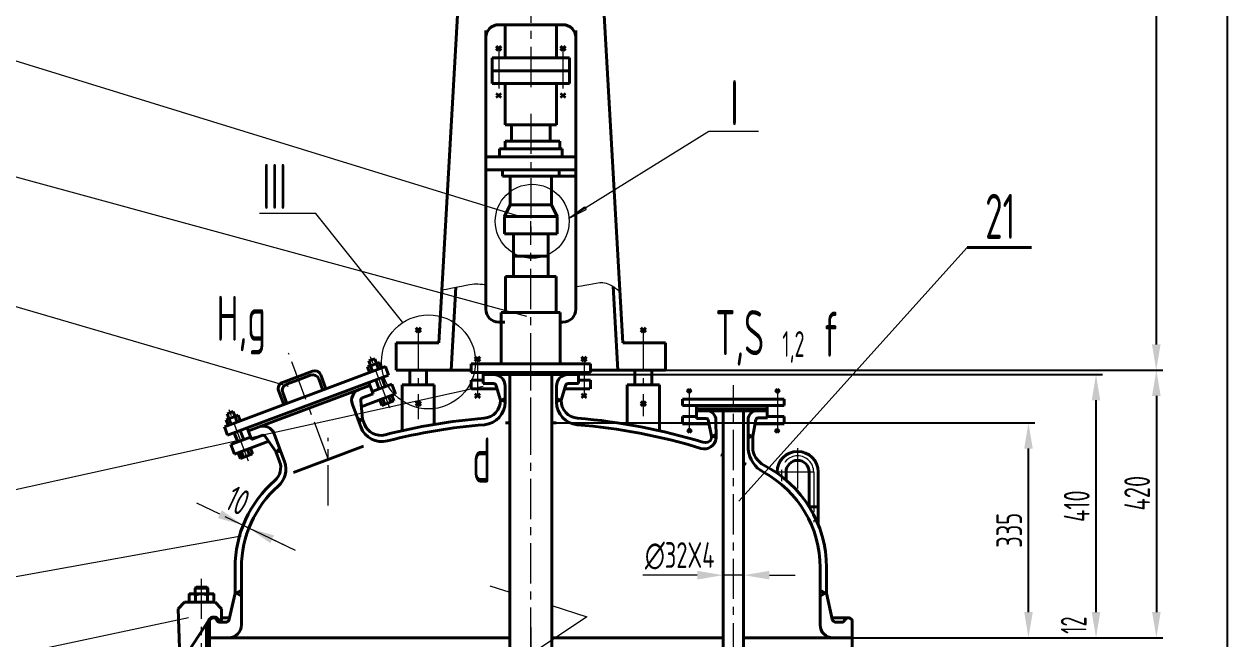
# Model space of a CAD drawing. Extents: x 2514 to 4956, y -860 to 401.
# Drawn here: x 2624.9 to 2813, y 176.8 to 272.4 of the extents above; entities that cross this region are included whole.
import ezdxf

# ---------------------------------------------------------------- set-up
doc = ezdxf.new("R2010")
doc.units = 0
doc.header["$LTSCALE"] = 5
doc.header["$MEASUREMENT"] = 0
doc.linetypes.add('CENTER', pattern=[2, 1.25, -0.25, 0.25, -0.25])
doc.layers.get('0').update_dxf_attribs({"linetype": 'CONTINUOUS', "lineweight": 18})
doc.layers.get('DEFPOINTS').update_dxf_attribs({"linetype": 'CONTINUOUS', "lineweight": 18})
doc.layers.add('1', color=1, linetype='CONTINUOUS', lineweight=40)
doc.layers.add('2', color=7, linetype='CENTER', lineweight=18)
doc.styles.get("Standard").update_dxf_attribs({"font": 'isocp.shx', "width": 0.707, "bigfont": 'hztxt.shx'})
doc.dimstyles.get("Standard").update_dxf_attribs({"dimtxt": 4, "dimasz": 4, "dimexe": 0.3, "dimexo": 0.0625, "dimgap": 0.1, "dimtad": 1, "dimdec": 4, "dimzin": 0, "dimdsep": 46, "dimtxsty": 'Standard', "dimcen": 0.09, "dimadec": 0, "dimazin": 0, "dimtfac": 1, "dimtdec": 4, "dimtmove": 0, "dimatfit": 3, "dimfxl": 1, "dimtolj": 1, "dimtzin": 0, "dimarcsym": 0})

# ---------------------------------------------------------------- blocks, each defined once
blk = doc.blocks.new('*D80')
at = {"color": 0, "lineweight": -2, "transparency": 16777216}
for p, q in [((2714.55, 332.91), (2801.98, 332.91)), ((2800.98, 328.91), (2800.98, 222.6)), ((2724.65, 218.6), (2801.98, 218.6))]:
    blk.add_line(p, q, dxfattribs=at)
at = {"color": 0, "transparency": 16777216}
for points in [[(2800.31, 328.91), (2801.65, 328.91), (2800.98, 332.91)], [(2800.31, 222.6), (2801.65, 222.6), (2800.98, 218.6)]]:
    blk.add_solid(points, dxfattribs=at)
at = {"layer": 'DEFPOINTS', "color": 0, "transparency": 16777216}
for p in [(2714.55, 332.91), (2724.65, 218.6), (2800.98, 218.6)]:
    blk.add_point(p, dxfattribs=at)
at = {"color": 0, "transparency": 16777216, "insert": (2797.98, 286.85), "char_height": 4, "attachment_point": 5, "rotation": 90}
blk.add_mtext('\\A1;1200', dxfattribs=at)
blk = doc.blocks.new('*D88')
at = {"color": 0, "lineweight": -2, "transparency": 16777216}
for p, q in [((2706.95, 210.41), (2782.1, 210.41)), ((2781.1, 181.01), (2781.1, 206.41)), ((2753.7, 177.01), (2782.1, 177.01))]:
    blk.add_line(p, q, dxfattribs=at)
at = {"color": 0, "transparency": 16777216}
for points in [[(2780.44, 206.41), (2781.77, 206.41), (2781.1, 210.41)], [(2780.44, 181.01), (2781.77, 181.01), (2781.1, 177.01)]]:
    blk.add_solid(points, dxfattribs=at)
at = {"layer": 'DEFPOINTS', "color": 0, "transparency": 16777216}
for p in [(2706.95, 210.41), (2781.1, 210.41), (2753.7, 177.01)]:
    blk.add_point(p, dxfattribs=at)
at = {"color": 0, "transparency": 16777216, "insert": (2778.1, 193.71), "char_height": 4, "attachment_point": 5, "rotation": 90}
blk.add_mtext('\\A1;335', dxfattribs=at)
blk = doc.blocks.new('*D87')
at = {"color": 0, "lineweight": -2, "transparency": 16777216}
for p, q in [((2710.08, 217.91), (2792.61, 217.91)), ((2791.61, 181.01), (2791.61, 213.91)), ((2753.7, 177.01), (2792.61, 177.01))]:
    blk.add_line(p, q, dxfattribs=at)
at = {"color": 0, "transparency": 16777216}
for points in [[(2790.94, 213.91), (2792.27, 213.91), (2791.61, 217.91)], [(2790.94, 181.01), (2792.27, 181.01), (2791.61, 177.01)]]:
    blk.add_solid(points, dxfattribs=at)
at = {"layer": 'DEFPOINTS', "color": 0, "transparency": 16777216}
for p in [(2710.08, 217.91), (2791.61, 217.91), (2753.7, 177.01)]:
    blk.add_point(p, dxfattribs=at)
at = {"color": 0, "transparency": 16777216, "insert": (2788.61, 197.46), "char_height": 4, "attachment_point": 5, "rotation": 90}
blk.add_mtext('\\A1;410', dxfattribs=at)
blk = doc.blocks.new('*D86')
at = {"color": 0, "lineweight": -2, "transparency": 16777216}
for p, q in [((2714.55, 332.91), (2813.04, 332.91)), ((2812.04, 54), (2812.04, 328.91)), ((2704.34, 50), (2813.04, 50))]:
    blk.add_line(p, q, dxfattribs=at)
at = {"color": 0, "transparency": 16777216}
for points in [[(2811.37, 328.91), (2812.71, 328.91), (2812.04, 332.91)], [(2811.37, 54), (2812.71, 54), (2812.04, 50)]]:
    blk.add_solid(points, dxfattribs=at)
at = {"layer": 'DEFPOINTS', "color": 0, "transparency": 16777216}
for p in [(2714.55, 332.91), (2812.04, 332.91), (2704.34, 50)]:
    blk.add_point(p, dxfattribs=at)
at = {"color": 0, "transparency": 16777216, "insert": (2809.04, 155.74), "char_height": 4, "attachment_point": 5, "rotation": 90}
blk.add_mtext('\\A1;~3040', dxfattribs=at)
blk = doc.blocks.new('*D12')
for p, q in [((-409.212574, 475.312596), (-430.955233, 461.820292)), ((-401.501635, 475.312596), (-409.212574, 475.312596)), ((-430.955233, 461.820292), (-428.546316, 463.608341)), ((-430.955233, 461.820292), (-428.283589, 463.184961)), ((-428.546316, 463.608341), (-428.283589, 463.184961))]:
    blk.add_line(p, q)
blk = doc.blocks.new('*D11')
for p, q in [((-427.893007, 451.507433), (-427.290055, 451.624058)), ((-427.290055, 451.624058), (-426.724513, 451.736386)), ((-426.724513, 451.736386), (-426.192724, 451.815568)), ((-426.192724, 451.815568), (-425.679265, 451.828458)), ((-425.679265, 451.828458), (-425.168715, 451.74191)), ((-425.168715, 451.74191), (-424.654362, 451.538124)), ((-429.90255, 451.152649), (-429.895405, 451.153877)), ((-429.895405, 451.153877), (-429.845391, 451.16247)), ((-429.845391, 451.16247), (-429.709638, 451.185795)), ((-429.709638, 451.185795), (-429.445279, 451.231217)), ((-429.445279, 451.231217), (-429.025781, 451.303647)), ((-429.025781, 451.303647), (-428.48997, 451.398175)), ((-428.48997, 451.398175), (-427.893007, 451.507433)), ((-424.654362, 451.538124), (-424.164328, 451.26068)), ((-424.164328, 451.26068), (-423.735446, 450.968505)), ((-423.735446, 450.968505), (-423.404547, 450.720524)), ((-423.404547, 450.720524), (-423.196707, 450.561547)), ((-423.196707, 450.561547), (-423.04504, 450.445536)), ((-423.089978, 450.479909), (-423.050657, 450.449833))]:
    blk.add_line(p, q)
blk = doc.blocks.new('*D10')
for p, q in [((-446.427311, 451.495525), (-446.037441, 451.568078)), ((-446.037441, 451.568078), (-445.731519, 451.609695)), ((-445.731519, 451.609695), (-445.439296, 451.624058)), ((-445.439296, 451.624058), (-445.108984, 451.61569)), ((-445.108984, 451.61569), (-444.762628, 451.592467)), ((-444.762628, 451.592467), (-444.440734, 451.563106)), ((-444.440734, 451.563106), (-444.183807, 451.536324)), ((-450.746713, 450.68124), (-450.735323, 450.683348)), ((-450.735323, 450.683348), (-450.655591, 450.6981)), ((-450.655591, 450.6981), (-450.439177, 450.738141)), ((-450.439177, 450.738141), (-450.017738, 450.816116)), ((-450.017738, 450.816116), (-449.355066, 450.938858)), ((-449.355066, 450.938858), (-448.54348, 451.089958)), ((-448.54348, 451.089958), (-447.707432, 451.247197)), ((-447.707432, 451.247197), (-446.971375, 451.388354)), ((-446.971375, 451.388354), (-446.427311, 451.495525)), ((-444.183807, 451.536324), (-444.021205, 451.518912)), ((-444.021205, 451.518912), (-443.90255, 451.506206)), ((-443.937707, 451.509971), (-443.906944, 451.506676))]:
    blk.add_line(p, q)
blk = doc.blocks.new('*D1')
blk.add_line((-398.791842, 430.937628), (-398.533137, 431.196333))
blk = doc.blocks.new('*D85')
at = {"color": 0, "lineweight": -2, "transparency": 16777216}
for p, q in [((2800.98, 218.6), (2802, 218.6)), ((2801, 214.6), (2801, 181.01)), ((2791.61, 177.01), (2802, 177.01))]:
    blk.add_line(p, q, dxfattribs=at)
at = {"color": 0, "transparency": 16777216}
for points in [[(2800.33, 214.6), (2801.66, 214.6), (2801, 218.6)], [(2800.33, 181.01), (2801.66, 181.01), (2801, 177.01)]]:
    blk.add_solid(points, dxfattribs=at)
at = {"layer": 'DEFPOINTS', "color": 0, "transparency": 16777216}
for p in [(2800.98, 218.6), (2791.61, 177.01), (2801, 177.01)]:
    blk.add_point(p, dxfattribs=at)
at = {"color": 0, "transparency": 16777216, "insert": (2798, 199.48), "char_height": 4, "attachment_point": 5, "rotation": 90}
blk.add_mtext('\\A1;420', dxfattribs=at)

msp = doc.modelspace()

# ---------------------------------------------------------------- linework, layer by layer
for p, q in [((2578.80527, 280.4453), (2701.54881, 242.65889)), ((2578.80527, 260.85362), (2703.04659, 226.96904)), ((2670.27488, 242.96245), (2661.48678, 242.96245)), ((2683.8001, 225.9933), (2670.27488, 242.96245)), ((2578.80527, 241.50728), (2665.97652, 216.11013)), ((2771.57398, 237.67163), (2736.04596, 198.2487)), ((2725.73478, 218.59633), (2724.65263, 218.59633)), ((2578.80527, 190.19743), (2696.30658, 216.11013)), ((2665.5771, 191.31034), (2656.18181, 195.80505)), ((2578.80527, 178.4214), (2658.66415, 192.85262)), ((2651.62655, 183.8549), (2651.62655, 184.8468)), ((2653.32655, 183.8549), (2653.32655, 184.8468)), ((2697.33873, 185.05921), (2700.44739, 184.07175)), ((2706.94739, 182.00705), (2712.39542, 180.27649)), ((2578.80527, 164.96308), (2650.45517, 180.16601)), ((2712.39542, 180.27649), (2696.98445, 170.00251)), ((2753.69739, 177.01444), (2793.11521, 177.01444))]:
    msp.add_line(p, q)
at = {"color": 0, "linetype": 'ByBlock'}
for p, q in [((2655.33925, 196.20813), (2651.73091, 197.93437)), ((2658.94759, 194.4819), (2659.37915, 195.38399)), ((2658.94759, 194.4819), (2659.85202, 194.04922)), ((2659.85202, 194.04922), (2660.28358, 194.95131)), ((2663.46036, 192.32299), (2667.0687, 190.59676)), ((2729.59739, 186.73389), (2721.12202, 186.73389)), ((2733.59739, 177.01444), (2733.59739, 187.73389)), ((2736.79739, 186.73389), (2733.59739, 186.73389)), ((2736.79739, 177.01444), (2736.79739, 187.73389)), ((2740.79739, 186.73389), (2744.79739, 186.73389))]:
    msp.add_line(p, q, dxfattribs=at)
for centre, radius in [((2703.91715, 241.73144), 5.74796), ((2687.78412, 219.87061), 7.30478)]:
    msp.add_circle(centre, radius)
for points in [[(2655.62695, 196.80952), (2655.05154, 195.60674), (2658.94759, 194.4819)], [(2663.74807, 192.92438), (2663.17265, 191.7216), (2659.85202, 194.04922)], [(2729.59739, 187.40056), (2729.59739, 186.06723), (2733.59739, 186.73389)], [(2740.79739, 187.40056), (2740.79739, 186.06723), (2736.79739, 186.73389)]]:
    msp.add_solid(points, dxfattribs=at)
at = {"layer": '1'}
for p, q in [((2692.37401, 275.59633), (2689.38701, 222.84222)), ((2715.02077, 275.59633), (2718.00777, 222.84222)), ((2696.69739, 271.37013), (2696.69739, 228.06647)), ((2698.69739, 272.28364), (2708.69739, 272.28364)), ((2699.69739, 272.28364), (2699.69739, 267.12835)), ((2707.69739, 272.28364), (2707.69739, 267.12835)), ((2710.69739, 271.37013), (2710.69739, 228.06647)), ((2699.09739, 268.95019), (2698.29739, 268.2967)), ((2698.29739, 268.95019), (2699.09739, 268.2967)), ((2708.29739, 268.95019), (2709.09739, 268.2967)), ((2709.09739, 268.95019), (2708.29739, 268.2967)), ((2697.69739, 267.12835), (2709.69739, 267.12835)), ((2697.69739, 263.12835), (2697.69739, 267.12835)), ((2709.69739, 263.12835), (2709.69739, 267.12835)), ((2697.69739, 265.12835), (2709.69739, 265.12835)), ((2697.69739, 263.12835), (2709.69739, 263.12835)), ((2699.09739, 260.96209), (2698.29739, 261.61559)), ((2698.29739, 260.96209), (2699.09739, 261.61559)), ((2699.69739, 256.72091), (2699.69739, 263.12835)), ((2707.69739, 256.72091), (2707.69739, 263.12835)), ((2708.29739, 260.96209), (2709.09739, 261.61559)), ((2709.09739, 260.96209), (2708.29739, 261.61559)), ((2699.69739, 256.72091), (2707.69739, 256.72091)), ((2700.69739, 254.20371), (2700.69739, 256.72091)), ((2706.69739, 256.72091), (2706.69739, 254.20371)), ((2699.69739, 254.20371), (2699.69739, 252.98325)), ((2699.69739, 254.20371), (2708.19739, 254.20371)), ((2708.19739, 254.20371), (2708.19739, 252.98325)), ((2698.816, 252.98325), (2698.816, 251.73902)), ((2698.816, 252.98325), (2708.57879, 252.98325)), ((2708.57879, 252.98325), (2708.57879, 251.73902)), ((2696.69739, 251.73902), (2710.69739, 251.73902)), ((2696.69739, 249.73902), (2710.69739, 249.73902)), ((2699.31224, 249.73902), (2699.31224, 248.73902)), ((2710.69739, 248.73902), (2699.31224, 248.73902)), ((2700.49064, 248.73902), (2700.49064, 244.28489)), ((2706.90414, 248.73902), (2706.90414, 244.28489)), ((2708.08254, 249.73902), (2708.08254, 248.73902)), ((2700.49064, 244.28489), (2699.59836, 242.46968)), ((2700.49064, 244.28489), (2706.90414, 244.28489)), ((2706.90414, 244.28489), (2707.79642, 242.46968)), ((2699.59836, 242.46968), (2699.59836, 239.76844)), ((2699.59836, 242.46968), (2707.79642, 242.46968)), ((2707.79642, 242.46968), (2707.79642, 239.76844)), ((2699.59836, 239.76844), (2707.79642, 239.76844)), ((2700.99154, 239.76844), (2700.99154, 233.16046)), ((2706.40324, 239.76844), (2706.40324, 233.16046)), ((2771.57398, 237.67163), (2781.57398, 237.67163)), ((2700.99154, 236.29355), (2706.40324, 236.29355)), ((2691.29619, 218.59633), (2692.02605, 231.4866)), ((2699.75727, 233.16046), (2699.75727, 227.57755)), ((2699.75727, 233.16046), (2707.63751, 233.16046)), ((2707.63751, 233.16046), (2707.63751, 227.57755)), ((2717.24658, 218.59633), (2716.51001, 231.60491)), ((2698.69739, 226.06647), (2699.64343, 226.06647)), ((2699.1105, 227.57755), (2699.1105, 219.59432)), ((2699.1105, 227.57755), (2708.28428, 227.57755)), ((2708.28428, 227.57755), (2708.28428, 219.59432)), ((2708.28428, 226.06647), (2708.69739, 226.06647)), ((2685.79739, 225.16978), (2686.59739, 224.51628)), ((2686.59739, 225.16978), (2685.79739, 224.51628)), ((2720.79739, 225.16978), (2721.59739, 224.51628)), ((2721.59739, 225.16978), (2720.79739, 224.51628)), ((2682.74215, 222.84222), (2682.74215, 218.59633)), ((2682.74215, 222.84222), (2689.38701, 222.84222)), ((2718.00777, 222.84222), (2724.65263, 222.84222)), ((2724.65263, 222.84222), (2724.65263, 218.59633)), ((2679.42143, 220.37628), (2678.4847, 220.02624)), ((2680.02884, 218.75083), (2679.42143, 220.37628)), ((2695.81348, 220.64534), (2695.01348, 219.99184)), ((2695.01348, 220.64534), (2695.81348, 219.99184)), ((2712.3813, 220.64534), (2711.5813, 219.99184)), ((2711.5813, 220.64534), (2712.3813, 219.99184)), ((2656.03591, 209.78501), (2681.07831, 219.143)), ((2667.39284, 217.57964), (2669.73468, 218.45474)), ((2680.17005, 219.80134), (2678.29658, 219.10126)), ((2678.62374, 218.22576), (2678.29658, 219.10126)), ((2679.09211, 218.40078), (2678.4847, 220.02624)), ((2680.49721, 218.92585), (2680.17005, 219.80134)), ((2681.56837, 217.83157), (2681.07831, 219.143)), ((2682.74215, 218.59633), (2694.40048, 218.59633)), ((2684.89739, 216.30093), (2684.89739, 218.59633)), ((2687.49739, 216.30093), (2687.49739, 218.59633)), ((2694.40048, 219.59432), (2712.99431, 219.59432)), ((2694.40048, 219.59432), (2694.40048, 218.21444)), ((2712.99431, 219.59432), (2712.99431, 218.21444)), ((2724.65263, 218.59633), (2712.99431, 218.59633)), ((2719.89739, 216.30093), (2719.89739, 218.59633)), ((2722.49739, 216.30093), (2722.49739, 218.59633)), ((2656.52597, 208.47358), (2681.56837, 217.83157)), ((2667.39284, 217.57964), (2665.05101, 216.70453)), ((2667.56786, 217.11127), (2665.6944, 216.41118)), ((2667.56786, 217.11127), (2669.44133, 217.81136)), ((2671.36731, 215.51414), (2670.72811, 217.22467)), ((2671.83568, 215.68916), (2671.02145, 217.86806)), ((2679.17326, 214.90823), (2678.50818, 216.68802)), ((2682.10261, 216.40193), (2679.04241, 215.25838)), ((2679.58217, 217.08936), (2680.11641, 215.65972)), ((2680.5189, 217.4394), (2681.05314, 216.00976)), ((2682.66268, 214.90316), (2682.10261, 216.40193)), ((2694.40048, 218.21444), (2712.99431, 218.21444)), ((2694.40048, 217.03063), (2696.29739, 217.03063)), ((2694.40048, 215.69121), (2694.40048, 217.03063)), ((2696.29739, 216.51444), (2696.29739, 218.21444)), ((2711.09739, 217.91444), (2696.29739, 217.91444)), ((2696.29739, 216.51444), (2697.89739, 216.51444)), ((2700.44739, 130.72066), (2700.44739, 217.91444)), ((2706.94739, 130.72066), (2706.94739, 217.91444)), ((2711.09739, 216.51444), (2709.49739, 216.51444)), ((2711.09739, 216.51444), (2711.09739, 218.21444)), ((2712.99431, 217.03063), (2711.09739, 217.03063)), ((2712.99431, 215.69121), (2712.99431, 217.03063)), ((2659.76119, 209.14877), (2678.6832, 216.21965)), ((2665.27854, 213.23885), (2664.46432, 215.41775)), ((2665.74691, 213.41387), (2665.10771, 215.1244)), ((2682.66268, 214.90316), (2677.33346, 212.91171)), ((2679.17326, 214.90823), (2677.48714, 214.27815)), ((2681.61321, 214.51099), (2681.94037, 213.63549)), ((2682.08158, 214.68601), (2682.40874, 213.81052)), ((2683.68717, 209.18713), (2683.68717, 216.30093)), ((2683.68717, 216.30093), (2688.68717, 216.30093)), ((2688.68717, 210.16795), (2688.68717, 216.30093)), ((2694.49543, 215.69121), (2698.38237, 215.69121)), ((2695.81348, 214.28643), (2695.01348, 214.93993)), ((2695.01348, 214.28643), (2695.81348, 214.93993)), ((2698.99739, 213.91444), (2698.29131, 216.1839)), ((2699.69739, 216.11444), (2699.69739, 214.20311)), ((2707.69739, 216.11444), (2707.69739, 214.20311)), ((2709.10347, 216.1839), (2708.39739, 213.91444)), ((2712.89935, 215.69121), (2709.01241, 215.69121)), ((2711.5813, 214.28643), (2712.3813, 214.93993)), ((2712.3813, 214.28643), (2711.5813, 214.93993)), ((2718.70761, 210.16795), (2718.70761, 216.30093)), ((2723.70761, 216.30093), (2718.70761, 216.30093)), ((2723.70761, 209.18713), (2723.70761, 216.30093)), ((2728.02264, 215.63009), (2728.62798, 215.13561)), ((2728.63331, 215.63009), (2728.02798, 215.13561)), ((2741.76147, 215.63009), (2742.3668, 215.13561)), ((2742.37214, 215.63009), (2741.7668, 215.13561)), ((2675.94104, 213.27338), (2676.78511, 211.01461)), ((2677.23384, 213.83063), (2677.54187, 210.98923)), ((2680.20811, 213.98592), (2680.53527, 213.11043)), ((2682.40874, 213.81052), (2680.53527, 213.11043)), ((2680.67648, 214.16094), (2681.00364, 213.28545)), ((2685.79739, 213.70537), (2686.59739, 213.05187)), ((2686.59739, 213.70537), (2685.79739, 213.05187)), ((2699.19739, 213.91444), (2698.99739, 213.91444)), ((2698.99739, 213.91444), (2698.99739, 213.91412)), ((2699.69739, 214.20311), (2699.19739, 213.91444)), ((2699.19739, 213.91444), (2699.69739, 213.62576)), ((2699.69739, 214.20311), (2699.69739, 213.62576)), ((2699.69739, 213.92207), (2699.69739, 213.61315)), ((2699.69739, 213.62576), (2699.69739, 213.61315)), ((2707.69739, 214.20311), (2708.19739, 213.91444)), ((2707.69739, 214.20311), (2707.69739, 213.62576)), ((2707.69739, 213.97107), (2707.69739, 213.61315)), ((2707.69739, 213.62576), (2708.19739, 213.91444)), ((2707.69739, 213.62576), (2707.69739, 213.61315)), ((2708.39739, 213.91444), (2708.19739, 213.91444)), ((2708.39739, 213.91444), (2708.39739, 213.91412)), ((2708.39739, 213.60417), (2708.39739, 213.91412)), ((2720.79739, 213.70537), (2721.59739, 213.05187)), ((2721.59739, 213.70537), (2720.79739, 213.05187)), ((2727.30392, 214.09966), (2743.09086, 214.09966)), ((2727.30392, 214.09966), (2727.30392, 213.09966)), ((2727.30392, 214.09966), (2727.30392, 213.09966)), ((2727.30392, 213.09966), (2743.09086, 213.09966)), ((2729.48264, 213.09966), (2729.48264, 211.09963)), ((2740.48238, 213.09966), (2740.48238, 211.1748)), ((2743.09086, 214.09966), (2743.09086, 213.09966)), ((2743.09086, 214.09966), (2743.09086, 213.09966)), ((2656.28985, 210.87765), (2658.16332, 211.57774)), ((2656.61701, 210.00216), (2656.28985, 210.87765)), ((2656.47797, 211.80263), (2657.4147, 212.15268)), ((2657.08538, 210.17718), (2656.47797, 211.80263)), ((2658.02211, 210.52722), (2657.4147, 212.15268)), ((2658.49048, 210.70225), (2658.16332, 211.57774)), ((2676.78511, 211.01461), (2677.35452, 210.91922)), ((2676.78511, 211.01461), (2676.9873, 210.47349)), ((2677.35464, 210.91891), (2676.9873, 210.47349)), ((2677.54187, 210.98923), (2677.35452, 210.91922)), ((2677.83055, 210.21659), (2677.54199, 210.98891)), ((2729.46373, 211.41), (2727.30392, 211.41)), ((2729.48264, 211.41), (2727.30392, 211.41)), ((2727.30392, 211.41), (2727.30392, 210.24605)), ((2727.30392, 211.41), (2727.30392, 210.24605)), ((2740.48238, 212.59966), (2729.48264, 212.59966)), ((2740.48238, 212.29966), (2729.48264, 212.29966)), ((2729.49084, 211.09969), (2730.9908, 211.10994)), ((2731.80991, 208.31547), (2731.28793, 210.86406)), ((2732.49282, 210.8202), (2732.51187, 208.03132)), ((2733.59739, 212.29966), (2733.59739, 141.79268)), ((2736.79739, 212.29966), (2736.79739, 141.76433)), ((2737.4927, 210.85436), (2737.50781, 208.64309)), ((2738.69687, 210.91469), (2738.20976, 208.3592)), ((2740.49058, 211.17485), (2738.99061, 211.1646)), ((2740.48238, 211.41), (2743.09086, 211.41)), ((2743.09086, 211.41), (2743.09086, 210.24605)), ((2743.09086, 211.41), (2743.09086, 210.24605)), ((2656.52597, 208.47358), (2656.03591, 209.78501)), ((2657.57544, 208.86575), (2658.10967, 207.43611)), ((2658.51217, 209.2158), (2659.04641, 207.78616)), ((2660.25125, 207.83734), (2659.58617, 209.61713)), ((2677.24897, 209.77316), (2676.9873, 210.47349)), ((2699.76197, 210.41444), (2700.44739, 210.41444)), ((2706.94739, 210.41444), (2707.6308, 210.41444)), ((2731.39617, 210.24605), (2727.30392, 210.24605)), ((2728.67775, 208.92703), (2728.06591, 209.41344)), ((2728.06713, 208.91893), (2728.66586, 209.4214)), ((2738.56942, 210.24605), (2743.09086, 210.24605)), ((2741.71703, 208.92703), (2742.32887, 209.41344)), ((2742.32765, 208.91893), (2741.72892, 209.4214)), ((2657.06021, 207.04394), (2660.1204, 208.18749)), ((2657.62028, 205.54517), (2657.06021, 207.04394)), ((2657.62028, 205.54517), (2662.94949, 207.53662)), ((2660.25125, 207.83734), (2661.86349, 208.43981)), ((2664.05291, 205.94859), (2662.44912, 208.25675)), ((2663.76351, 208.72281), (2664.60758, 206.46404)), ((2731.80991, 208.31547), (2732.00991, 208.31684)), ((2731.81241, 207.95308), (2731.80992, 208.31532)), ((2732.50793, 208.60892), (2732.00991, 208.31684)), ((2732.51188, 208.03147), (2732.00991, 208.3167)), ((2732.50793, 208.60892), (2732.51188, 208.03147)), ((2737.50781, 208.64309), (2738.00977, 208.35784)), ((2737.50781, 208.64309), (2737.51177, 208.06587)), ((2738.00977, 208.35798), (2737.51177, 208.06587)), ((2737.51177, 208.06587), (2737.51177, 206.16356)), ((2738.20976, 208.3592), (2738.00965, 208.35791)), ((2738.20976, 208.3592), (2738.20976, 206.52389)), ((2658.20138, 205.76232), (2658.52854, 204.88682)), ((2658.52854, 204.88682), (2660.402, 205.58691)), ((2658.66974, 205.93734), (2658.9969, 205.06185)), ((2659.60648, 206.28738), (2659.93364, 205.41189)), ((2660.07484, 206.46241), (2660.402, 205.58691)), ((2664.62808, 204.40918), (2664.05279, 205.94891)), ((2664.24047, 206.01886), (2664.05291, 205.94859)), ((2664.24014, 206.01891), (2664.80955, 205.92349)), ((2664.60758, 206.46404), (2664.24026, 206.0186)), ((2664.60758, 206.46404), (2664.80955, 205.92349)), ((2665.37184, 204.41859), (2664.80955, 205.92349)), ((2677.67038, 206.7668), (2666.80655, 202.70772)), ((2733.25476, 205.44774), (2733.59739, 205.31972)), ((2737.19893, 203.97407), (2736.79739, 204.1241)), ((2741.99739, 202.77298), (2741.99739, 202.61087)), ((2743.39739, 202.77298), (2743.39739, 201.53556)), ((2746.99739, 202.77298), (2746.99739, 197.36087)), ((2748.39739, 202.77298), (2748.39739, 194.6066)), ((2746.99739, 197.36087), (2748.39739, 197.36087)), ((2657.69739, 187.91444), (2657.69739, 183.91444)), ((2658.69739, 187.91444), (2658.69739, 184.37632)), ((2748.69739, 187.91444), (2748.69739, 184.37632)), ((2749.69739, 183.91444), (2749.69739, 187.91444)), ((2651.47655, 184.6968), (2651.62655, 184.8468)), ((2651.47655, 184.6968), (2653.47655, 184.6968)), ((2651.47655, 183.8549), (2651.47655, 184.6968)), ((2651.62655, 184.8468), (2653.32655, 184.8468)), ((2653.32655, 184.8468), (2653.47655, 184.6968)), ((2653.47655, 183.8549), (2653.47655, 184.6968)), ((2648.85976, 181.52249), (2649.81694, 182.52157)), ((2654.60266, 182.52157), (2649.81694, 182.52157)), ((2650.65874, 183.8549), (2650.57124, 183.6674)), ((2650.57124, 182.52157), (2650.57124, 183.8549)), ((2654.38186, 183.8549), (2650.57124, 183.8549)), ((2651.5239, 182.52157), (2651.5239, 183.6049)), ((2653.42921, 182.52157), (2653.42921, 183.6049)), ((2654.29436, 183.8549), (2654.38186, 183.6674)), ((2654.38186, 182.52157), (2654.38186, 183.8549)), ((2654.60266, 182.52157), (2655.60266, 181.52157)), ((2657.69739, 183.91444), (2656.8018, 179.88428)), ((2657.89739, 183.91444), (2657.69739, 183.91444)), ((2657.89739, 183.91444), (2658.69739, 184.37632)), ((2658.69739, 183.45256), (2657.89739, 183.91444)), ((2658.69739, 184.37632), (2658.69739, 183.45256)), ((2658.69739, 179.01444), (2658.69739, 183.45256)), ((2749.49739, 183.91444), (2748.69739, 184.37632)), ((2748.69739, 184.37632), (2748.69739, 183.45256)), ((2748.69739, 183.45256), (2749.49739, 183.91444)), ((2748.69739, 179.01444), (2748.69739, 183.45256)), ((2749.49739, 183.91444), (2749.69739, 183.91444)), ((2749.69739, 183.91444), (2750.59298, 179.88428)), ((2648.85976, 181.52249), (2649.03743, 175.38591)), ((2655.60266, 181.52157), (2655.60266, 179.77157)), ((2653.5981, 179.72491), (2650.50775, 174.97291)), ((2653.23047, 179.15962), (2653.23047, 174.5119)), ((2653.69739, 177.01444), (2653.69739, 179.51444)), ((2655.55266, 179.72157), (2655.20659, 179.72157)), ((2656.21609, 179.41444), (2655.38826, 179.41444)), ((2656.85295, 180.11444), (2655.60266, 180.11444)), ((2753.09739, 180.11444), (2750.54184, 180.11444)), ((2751.17869, 179.41444), (2752.00652, 179.41444)), ((2753.69739, 177.01444), (2753.69739, 179.51444)), ((2653.69739, 173.51444), (2653.69739, 177.01444)), ((2653.69739, 177.01444), (2656.69739, 177.01444)), ((2656.69739, 177.01444), (2700.44739, 177.01444)), ((2706.94739, 177.01444), (2733.59739, 177.01444)), ((2750.69739, 177.01444), (2736.79739, 177.01444)), ((2753.69739, 177.01444), (2750.69739, 177.01444)), ((2753.69739, 173.51444), (2753.69739, 177.01444))]:
    msp.add_line(p, q, dxfattribs=at)
for centre, radius, start, end in [((2698.69739, 270.28364), 2, 90, 180), ((2708.69739, 270.28364), 2, 0, 90), ((2698.69739, 228.06647), 2, 180, 270), ((2708.69739, 228.06647), 2, 270, 0), ((2670.08472, 217.51801), 1, 20.49, 110.49), ((2665.40105, 215.76779), 1, 110.49, 200.49), ((2666.04444, 215.47445), 1, 110.49, 200.49), ((2669.79138, 216.87462), 1, 20.49, 110.49), ((2697.89739, 216.11444), 1.8, 0, 90), ((2697.89739, 216.11444), 0.4, 10, 90), ((2709.49739, 216.11444), 1.8, 90, 180), ((2709.49739, 216.11444), 0.4, 90, 170), ((2677.62716, 213.90345), 1.8, 110.49, 200.49), ((2677.62716, 213.90345), 0.4, 110.49, 190.49), ((2696.19739, 213.91412), 2.8, 274.586115, 0), ((2696.19739, 213.61315), 3.5, 274.600861, 0), ((2711.19739, 213.61315), 3.5, 180, 265.399139), ((2711.19739, 213.91412), 2.8, 180, 265.413885), ((2703.69739, 120.41444), 91, 94.586157, 104.422332), ((2703.69739, 120.41444), 91, 72.892209, 85.413928), ((2730.99285, 210.80995), 1.5, 0.391506, 90.391506), ((2730.99285, 210.80995), 0.3, 10.391506, 90.391506), ((2738.99266, 210.86461), 1.5, 90.391506, 180.391506), ((2738.99266, 210.86461), 0.3, 90.391506, 170.391506), ((2662.07739, 208.09273), 1.8, 20.49, 110.49), ((2680.52759, 210.99816), 3.5, 200.487315, 284.347681), ((2680.35978, 211.16159), 2.7, 200.487315, 284.422332), ((2703.69739, 120.41444), 90, 94.600861, 104.347681), ((2703.69739, 120.41444), 90, 72.903123, 85.399139), ((2662.03851, 207.97145), 0.5, 34.792925, 110.49), ((2730.69291, 208.18177), 1.82517, 252.903123, 355.276442), ((2730.80159, 208.47542), 1.1378, 252.892209, 332.672313), ((2742.07116, 206.77091), 4.58668, 186.253284, 241.475277), ((2741.41863, 206.68885), 3.20974, 181.336634, 242.926876), ((2745.19739, 202.77298), 3.2, 0, 180), ((2662.09886, 203.46418), 2.7, 310.908247, 20.487315), ((2662.09321, 203.19359), 3.5, 311.418557, 20.487315), ((2731.82239, 187.91444), 17.875, 0, 62.926876), ((2745.19739, 202.77298), 1.8, 0, 180), ((2675.57239, 187.91444), 17.875, 130.908247, 180), ((2731.82239, 187.91444), 16.875, 0, 61.475277), ((2675.57239, 187.91444), 16.875, 131.418557, 180), ((2651.04757, 183.27613), 0.57878, 34.614666, 145.385334), ((2652.47655, 181.9148), 1.94011, 60.591514, 119.408486), ((2653.90554, 183.27613), 0.57878, 34.614666, 145.385334), ((2654.40266, 179.32157), 0.9, 28.273714, 153.374412), ((2654.29739, 179.51444), 0.6, 24.624318, 180), ((2655.38826, 180.01444), 0.6, 204.624318, 270), ((2655.23932, 179.77157), 0.05, 208.273714, 270), ((2655.55266, 179.77157), 0.05, 270, 0), ((2656.21609, 180.01444), 0.6, 270, 347.471192), ((2656.69739, 179.01444), 2, 270, 0), ((2750.69739, 179.01444), 2, 180, 270), ((2751.17869, 180.01444), 0.6, 192.528808, 270), ((2752.00652, 180.01444), 0.6, 270, 335.375682), ((2753.09739, 179.51444), 0.6, 0, 155.375682)]:
    msp.add_arc(centre, radius, start, end, dxfattribs=at)
at = {"layer": '2'}
for p, q in [((2703.69739, 278.85301), (2703.69739, 262.27573)), ((2698.69739, 268.62344), (2698.69739, 261.15309)), ((2708.69739, 268.62344), (2708.69739, 261.28884)), ((2703.69739, 258.44383), (2703.69739, 239.87774)), ((2703.69739, 208.08627), (2703.69739, 241.74533)), ((2686.19739, 224.84303), (2686.19739, 210.9745)), ((2721.19739, 224.84303), (2721.19739, 211.46866)), ((2703.69739, 175.45603), (2703.69739, 222.43629)), ((2672.22519, 204.64805), (2666.02926, 221.22864)), ((2681.76639, 212.67267), (2678.77669, 220.67326)), ((2695.41348, 220.31859), (2695.41348, 214.57952)), ((2711.9813, 220.31859), (2711.9813, 214.57952)), ((2728.32798, 215.71031), (2728.32798, 208.62944)), ((2735.19739, 133.04954), (2735.19739, 216.25682)), ((2742.0668, 215.71031), (2742.0668, 208.62944)), ((2659.75966, 204.44907), (2656.76995, 212.44966)), ((2672.19739, 197.56737), (2672.19739, 208.07173)), ((2745.19739, 206.47298), (2745.19739, 199.77298)), ((2741.49739, 202.77298), (2748.89739, 202.77298)), ((2742.69739, 202.77298), (2742.69739, 201.36258)), ((2747.69739, 202.77298), (2747.69739, 194.99539)), ((2652.41821, 186.18364), (2652.41821, 166.51402)), ((2703.69739, 178.60022), (2703.69739, 139.90829))]:
    msp.add_line(p, q, dxfattribs=at)
msp.add_arc((2745.19739, 202.77298), 2.5, 0, 180, dxfattribs=at)
at = {"layer": 'DEFPOINTS', "color": 0, "linetype": 'ByBlock'}
for p in [(2658.94759, 194.4819), (2659.85202, 194.04922), (2659.85202, 194.04922), (2736.79739, 186.73389), (2733.59739, 177.01444), (2736.79739, 177.01444)]:
    msp.add_point(p, dxfattribs=at)

# ---------------------------------------------------------------- block references
for name, p in [('*D12', (3140.59994, -219.60508)), ('*D10', (3140.59994, -219.60508)), ('*D11', (3140.59994, -219.60508)), ('*D1', (3140.59994, -220.69157))]:
    msp.add_blockref(name, p)

# ---------------------------------------------------------------- texts
at = {"width": 0.63}
msp.add_text('12', height=4, rotation=90, dxfattribs=at).set_placement((2790.13161, 177.62885))
at = {"color": 0, "linetype": 'ByBlock', "insert": (2658.14992, 198.33977), "char_height": 4, "attachment_point": 5, "rotation": 334.4335265}
msp.add_mtext('\\A1;10', dxfattribs=at)
at = {"color": 0, "linetype": 'ByBlock', "insert": (2726.85867, 189.73389), "char_height": 4, "attachment_point": 5}
msp.add_mtext('\\A1;∅32X4', dxfattribs=at)
at = {"layer": '1', "width": 0.63}
for s, height, p in [('I', 7, (2734.73518, 256.6736)), ('III', 7, (2661.93663, 243.66437)), ('21', 7, (2774.37504, 239.00694)), ('H,g', 7, (2654.80373, 223.15967)), ('T,S  ', 7, (2732.39713, 220.92533)), ('f', 7, (2749.1213, 220.66726)), ('1,2', 4, (2742.81059, 220.66726)), ('d', 7, (2694.60801, 201.13232))]:
    msp.add_text(s, height=height, dxfattribs=at).set_placement(p)

# ---------------------------------------------------------------- dimensions: what is measured, and where the dimension line sits
for base, p1, p2, text, picture, middle in [((2812.04127, 332.90984), (2704.33874, 50.00178), (2714.54688, 332.90984), '~3040', '*D86', (2812.04127, 155.73571)), ((2800.97987, 218.59633), (2714.54688, 332.90984), (2724.65263, 218.59633), '1200', '*D80', (2800.97987, 286.85474)), ((2800.99551, 177.01444), (2800.97987, 218.59633), (2791.60628, 177.01444), '420', '*D85', (2800.99551, 199.47913)), ((2781.1046, 210.41444), (2753.69739, 177.01444), (2706.94739, 210.41444), '335', '*D88', (2781.1046, 193.71444))]:
    dim = msp.add_linear_dim(base=base, p1=p1, p2=p2, angle=90, text=text, dimstyle='Standard', override={"dimtxt": 4, "dimasz": 4, "dimexe": 1, "dimexo": 0, "dimgap": 1, "dimtad": 1, "dimtih": 0, "dimtoh": 0, "dimtofl": 1, "dimatfit": 0})
    dim.commit()
    dim.dimension.update_dxf_attribs({"geometry": picture, "text_midpoint": middle, "dimtype": 160})
dim = msp.add_linear_dim(base=(2791.60628, 217.91444), p1=(2753.69739, 177.01444), p2=(2710.07591, 217.91444), angle=90, text='410', dimstyle='Standard', override={"dimtxt": 4, "dimasz": 4, "dimexe": 1, "dimexo": 0, "dimgap": 1, "dimtad": 1, "dimtih": 0, "dimtoh": 0, "dimtofl": 1, "dimatfit": 0})
dim.commit()
dim.dimension.update_dxf_attribs({"geometry": '*D87', "text_midpoint": (2788.60628, 197.46444)})

doc.saveas('drawing.dxf')
